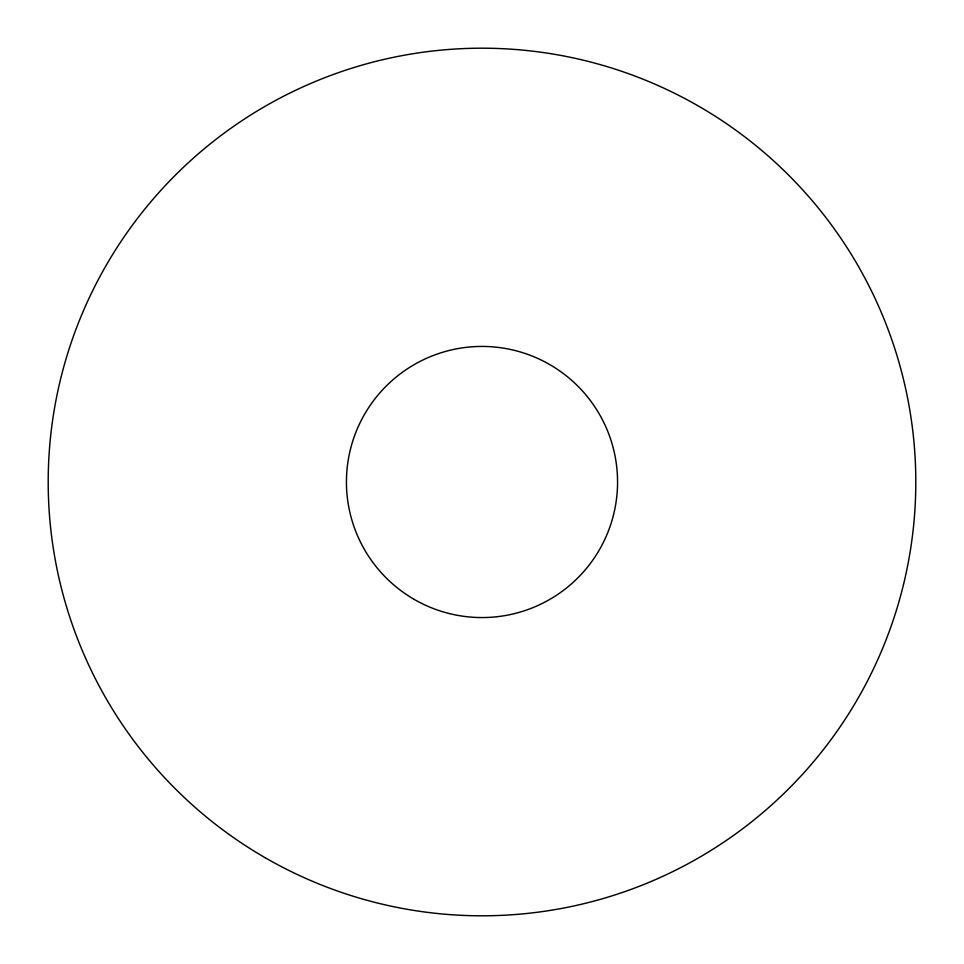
<?xml version="1.0" encoding="UTF-8"?>
<svg xmlns="http://www.w3.org/2000/svg" width="964" height="964" viewBox="0 0 964 964"><rect width="100%" height="100%" fill="white"/><g stroke="black" fill="none" stroke-linecap="round" stroke-linejoin="round"><path stroke-width="1.45" d="M265.1 857.683A433.8 433.8 0 0 0 915.8 482A433.8 433.8 0 0 0 265.1 106.317A433.8 433.8 0 0 0 265.1 857.683M414.219 599.403A135.562 135.562 0 0 0 617.562 482A135.562 135.562 0 0 0 414.219 364.597A135.562 135.562 0 0 0 414.219 599.403"/></g></svg>
